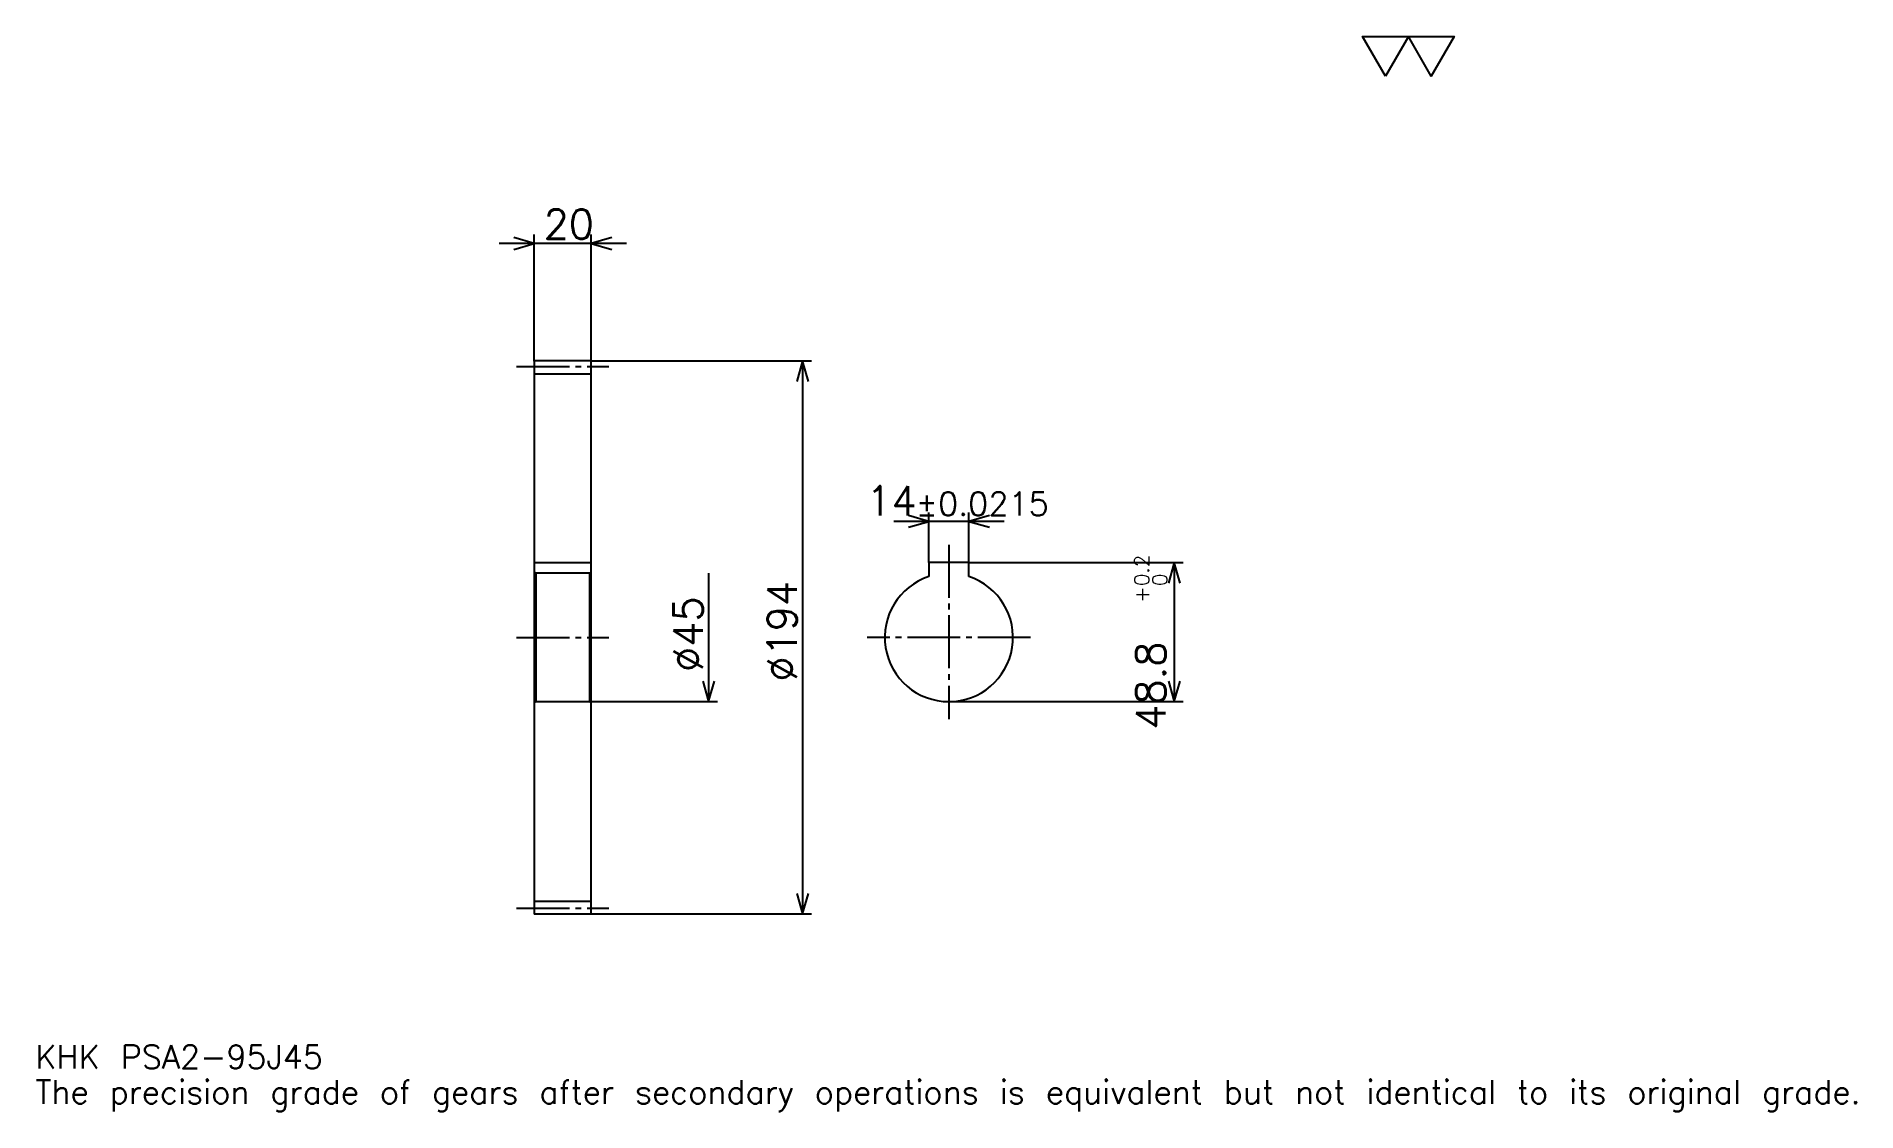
# Model space of a CAD drawing. Extents: x 21 to 660, y 8 to 385.
import ezdxf

# ---------------------------------------------------------------- set-up
doc = ezdxf.new("R2010")
doc.units = 0
doc.linetypes.add('DASHDOT', pattern=[24.717392, 18.538043, -2.059783, 2.059783, -2.059783])
doc.layers.get('0').update_dxf_attribs({"linetype": 'CONTINUOUS'})
doc.layers.add('DASHDOT', color=6, linetype='DASHDOT')
doc.styles.add('KANJI', font='TXT', dxfattribs={"bigfont": 'BIGFONT'})

msp = doc.modelspace()

# ---------------------------------------------------------------- linework, layer by layer
at = {"color": 5}
for p, q in [((195.646744, 270.86142), (195.646744, 315.146729)), ((215.646744, 270.86142), (215.646744, 315.146729)), ((228.005432, 312.057068), (183.288055, 312.057068)), ((195.646744, 270.761414), (195.646744, 270.86142)), ((215.546738, 270.86142), (215.646744, 270.86142)), ((215.646744, 270.86142), (292.888611, 270.86142)), ((215.646744, 270.761414), (215.646744, 270.86142)), ((289.79892, 270.86142), (289.79892, 76.86142)), ((334.135864, 200.161423), (334.135864, 217.669571)), ((348.135864, 200.161423), (348.135864, 217.669571)), ((360.494568, 214.579895), (321.777191, 214.579895)), ((348.135864, 200.161423), (423.317932, 200.161423)), ((420.228271, 200.161423), (420.228271, 151.36142)), ((256.842407, 196.36142), (256.842407, 151.36142)), ((215.646744, 151.36142), (259.932068, 151.36142)), ((341.135864, 151.36142), (423.317932, 151.36142)), ((215.546738, 76.86142), (215.646744, 76.86142)), ((215.646744, 76.86142), (292.888611, 76.86142))]:
    msp.add_line(p, q, dxfattribs=at)
at = {"color": 4}
for p, q in [((195.646744, 266.36142), (215.646744, 266.36142)), ((195.646744, 200.161423), (215.646744, 200.161423)), ((215.646744, 196.86142), (215.146744, 196.36142)), ((195.646744, 150.86142), (196.146744, 151.36142)), ((215.646744, 150.86142), (215.146744, 151.36142)), ((195.646744, 81.36142), (215.646744, 81.36142))]:
    msp.add_line(p, q, dxfattribs=at)
at = {"color": 7}
msp.add_lwpolyline([(494.347839, 370.760864), (486.314697, 384.684998), (518.447266, 384.684998), (510.414154, 370.760864), (502.380981, 384.684998), (494.347839, 370.760864)], dxfattribs=at)
at = {"color": 5}
for points in [[(188.4375, 309.997284), (195.646744, 312.057068), (188.4375, 314.116852)], [(222.855988, 314.116852), (215.646744, 312.057068), (222.855988, 309.997284)], [(291.858704, 263.652191), (289.79892, 270.86142), (287.739136, 263.652191)], [(326.926636, 212.520111), (334.135864, 214.579895), (326.926636, 216.639679)], [(355.345123, 216.639679), (348.135864, 214.579895), (355.345123, 212.520111)], [(422.288055, 192.952179), (420.228271, 200.161423), (418.168488, 192.952179)], [(254.782608, 158.570663), (256.842407, 151.36142), (258.902191, 158.570663)], [(418.168488, 158.570663), (420.228271, 151.36142), (422.288055, 158.570663)], [(287.739136, 84.070656), (289.79892, 76.86142), (291.858704, 84.070656)]]:
    msp.add_lwpolyline(points, dxfattribs=at)
at = {"color": 4}
for points in [[(195.646744, 150.86142), (195.646744, 76.961418), (195.74675, 76.86142), (215.546738, 76.86142), (215.646744, 76.961418), (215.646744, 270.761414), (215.546738, 270.86142), (195.74675, 270.86142), (195.646744, 270.761414), (195.646744, 150.86142)], [(348.135864, 195.244827), (348.135864, 200.161423), (334.135864, 200.161423), (334.135864, 195.244827)], [(195.646744, 196.86142), (196.146744, 196.36142), (196.146744, 151.36142), (215.146744, 151.36142), (215.146744, 196.36142), (196.146744, 196.36142)]]:
    msp.add_lwpolyline(points, dxfattribs=at)
msp.add_arc((341.135864, 173.86142), 22.5, 108.12620381, 71.87379619, dxfattribs=at)
at = {"layer": 'DASHDOT', "color": 7}
for p, q in [((189.467392, 268.86142), (221.826096, 268.86142)), ((341.135864, 206.340759), (341.135864, 145.182068)), ((189.467392, 173.86142), (221.826096, 173.86142)), ((369.815216, 173.86142), (312.456543, 173.86142)), ((189.467392, 78.86142), (221.826096, 78.86142))]:
    msp.add_line(p, q, dxfattribs=at)

# ---------------------------------------------------------------- texts
at = {"color": 7, "style": 'KANJI'}
for s, height, p in [('20', 10.298913, (198.952454, 313.704895)), ('14', 10.298913, (312.15271, 216.639679)), ('%%p0.0215', 8.23913, (329.55658, 216.639679)), ('KHK PSA2-95J45', 8.23913, (20.597826, 22.657608)), ('The precision grade of gears after secondary operations is equivalent but not identical to its original grade.', 8.23913, (20.597826, 10.298913))]:
    msp.add_text(s, height=height, dxfattribs=at).set_placement(p)
for s, height, p in [('0.2', 5.149457, (411.371216, 191.860687)), ('%%c194', 10.298913, (287.739136, 158.413055)), ('0', 5.149457, (417.756531, 191.860687)), ('%%c45', 10.298913, (254.782608, 161.760193)), ('+', 5.149457, (411.371216, 186.093292)), ('48.8', 10.298913, (417.138611, 141.515533))]:
    msp.add_text(s, height=height, rotation=90, dxfattribs=at).set_placement(p)

doc.saveas('drawing.dxf')
